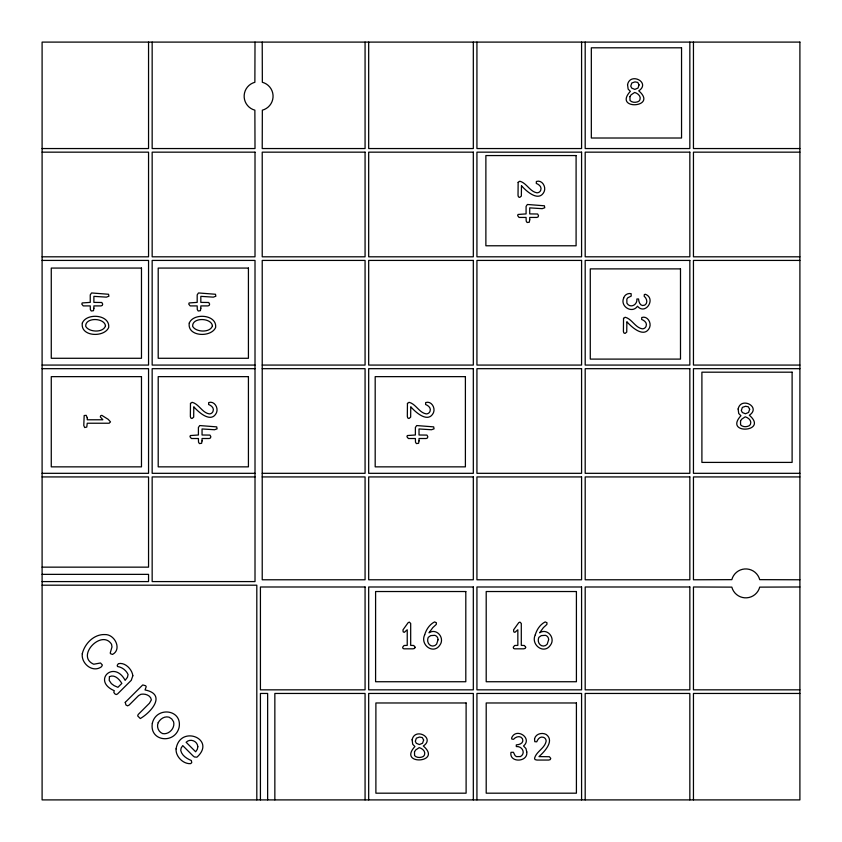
<?xml version="1.0" encoding="UTF-8"?>
<svg xmlns="http://www.w3.org/2000/svg" width="842" height="842" viewBox="0 0 842 842"><rect width="100%" height="100%" fill="white"/><g stroke="black" fill="none" stroke-linecap="round" stroke-linejoin="round"><path stroke-width="1.26" d="M42.1 148.55L148.55 148.55L148.55 42.1M799.9 148.55L693.45 148.55L693.45 42.1M42.1 152.16L148.55 152.16L148.55 256.81L42.1 256.81M799.9 152.16L693.45 152.16L693.45 256.81L799.9 256.81M42.1 260.42L148.55 260.42L148.55 365.07L42.1 365.07M799.9 260.42L693.45 260.42L693.45 365.07L799.9 365.07M255.01 365.07L152.16 365.07L152.16 260.42L255.01 260.42L255.01 581.58L152.16 581.58L152.16 476.93L255.01 476.93M262.22 365.07L365.07 365.07L365.07 260.42L262.22 260.42L262.22 579.78L365.07 579.78L365.07 476.93L262.22 476.93M42.1 368.68L148.55 368.68L148.55 473.32L42.1 473.32M255.01 368.68L152.16 368.68L152.16 473.32L255.01 473.32M262.22 368.68L365.07 368.68L365.07 473.32L262.22 473.32M799.9 368.68L693.45 368.68L693.45 473.32L799.9 473.32M42.1 476.93L148.55 476.93L148.55 567.15L42.1 567.15M799.9 476.93L693.45 476.93L693.45 579.78L731.824 579.654A14.43 14.43 0 0 1 759.716 579.654L799.9 579.78M42.1 574.36L148.55 574.36L148.55 581.58L42.1 581.58M42.1 585.19L256.81 585.19L256.81 799.9M799.9 586.99L759.716 587.127A14.43 14.43 0 0 1 731.824 587.127L693.45 586.99L693.45 689.84L799.9 689.84M799.9 693.45L693.45 693.45L693.45 799.9M689.84 42.1L689.84 148.55L585.19 148.55L585.19 42.1M689.84 799.9L689.84 693.45L585.19 693.45L585.19 799.9M581.58 42.1L581.58 148.55L476.93 148.55L476.93 42.1M581.58 799.9L581.58 693.45L476.93 693.45L476.93 799.9M473.32 42.1L473.32 148.55L368.68 148.55L368.68 42.1M473.32 799.9L473.32 693.45L368.68 693.45L368.68 799.9M365.07 42.1L365.07 148.55L262.22 148.55L262.346 110.176A14.43 14.43 0 0 0 262.346 82.284L262.22 42.1M365.07 799.9L365.07 693.45L274.85 693.45L274.85 799.9M267.64 799.9L267.64 693.45L260.42 693.45L260.42 799.9M255.01 42.1L254.873 82.284A14.43 14.43 0 0 0 254.873 110.176L255.01 148.55L152.16 148.55L152.16 42.1M82.284 653.75C81.011 663.517 92.683 673.305 101.514 666.727L102.356 665.022L100.535 662.991L93.746 664.222C75.296 656.286 101.819 628.69 111.554 644.298L111.986 646.93L110.281 652.813L110.407 653.645L112.46 654.444C122.269 649.477 114.754 634.163 105.018 634.573C93.988 634.026 84.705 643.593 82.284 653.75M176.083 748.885C175.441 756.411 183.251 764.304 190.692 763.62L191.755 762.61L191.334 760.505C186.798 758.684 181.861 755.558 180.735 750.454L181.146 748.012L182.756 745.612L193.071 755.927L194.407 756.979L196.912 757.19C217.004 739.192 180.062 724.131 176.083 748.885M87.242 417.727L87.242 419.779L102.871 419.779L100.293 416.885L100.672 415.727L101.798 415.338L108.25 419.39L110.502 421.884L109.165 423.231L87.242 423.231L86.779 427.062L84.674 427.536L83.79 425.494L84.168 415.538L86.2 415.348L87.242 417.727M93.883 308.288L93.473 310.677L91.273 311.003L90.357 309.593L90.241 305.909L83.232 305.909L81.811 304.13L82.2 302.941L90.241 302.383L90.241 294.889L91.557 292.953L108.544 294.268L108.913 296.226L106.387 297.142L93.883 296.352L93.883 302.394L101.819 302.488L102.692 304.13L102.271 305.404L101.019 305.909L93.883 305.909L93.883 308.288M200.828 308.288L200.407 310.677L198.207 311.003L197.302 309.593L197.186 305.909L190.166 305.909L188.745 304.13L189.145 302.941L197.186 302.383L197.186 294.889L198.491 292.953L215.489 294.268L215.847 296.226L213.321 297.142L200.828 296.352L200.828 302.394L208.753 302.488L209.626 304.13L209.205 305.404L207.963 305.909L200.828 305.909L200.828 308.288M202.048 440.903L201.627 443.281L199.428 443.608L198.523 442.197L198.407 438.514L191.387 438.514L189.966 436.735L190.366 435.546L198.407 434.988L198.407 427.494L199.712 425.557L216.71 426.873L217.078 428.831L214.542 429.746L202.048 428.957L202.048 434.998L209.974 435.093L210.847 436.735L210.426 438.019L209.184 438.514L202.048 438.514L202.048 440.903M419.021 440.903L418.611 443.281L416.401 443.608L415.495 442.197L415.38 438.514L408.37 438.514L406.939 436.735L407.339 435.546L415.38 434.988L415.38 427.494L416.695 425.557L433.683 426.873L434.051 428.831L431.525 429.746L419.021 428.957L419.021 434.998L426.957 435.093L427.82 436.735L427.41 438.019L426.157 438.514L419.021 438.514L419.021 440.903M529.723 219.815L529.302 222.204L527.103 222.52L526.197 221.109L526.082 217.436L519.072 217.436L517.641 215.647L518.04 214.457L526.082 213.9L526.082 206.406L527.387 204.48L544.385 205.785L544.753 207.753L542.216 208.669L529.723 207.869L529.723 213.91L537.649 214.005L538.522 215.657L538.112 216.931L536.859 217.436L529.723 217.436L529.723 219.815M125.237 702.365L125.921 704.954L127.563 705.849L129.079 705.112L138.52 695.671L140.909 694.292C145.003 693.461 150.75 695.208 151.36 699.902L149.423 703.259L138.172 714.521L137.667 715.911L140.298 718.542C151.855 711.764 166.516 694.24 145.035 689.945L146.203 686.725L145.677 685.756L142.74 684.935L125.237 702.365M132.836 675.747L131.247 680.336L117.501 693.997L116.154 694.555L114.649 693.682L113.786 692.177L114.291 690.724C91.652 680.841 114.028 659.391 125.121 680.357L127.437 677.326L128.079 674.558C126.279 670.316 121.995 667.148 117.48 666.496L117.227 665.317L118.385 663.685C125.026 662.001 132.152 669.337 132.836 675.747M526.776 751.959C528.208 762.42 508.968 762.989 510.968 752.359L513.399 752.243L515.093 755.642L516.483 756.632L520.503 756.558C526.05 753.232 522.219 745.928 516.314 746.57L516.293 744.896C519.64 744.675 524.261 743.107 522.472 738.729C520.388 735.224 515.704 736.655 513.546 739.297L511.894 739.108L511.589 738.055C515.904 726.962 532.954 738.087 523.524 745.98L525.945 748.559L526.776 751.959M412.117 739.781L412.717 744.275L414.917 746.528C397.192 765.767 443.187 763.062 423.315 746.012C435.609 737.887 414.906 726.951 412.117 739.781M627.553 84.61L628.153 89.105L630.353 91.357C612.629 110.607 658.623 107.892 638.752 90.852C651.045 82.716 630.342 71.781 627.553 84.61M738.129 408.991L738.718 413.485L740.918 415.748C723.204 434.988 769.199 432.283 749.327 415.232C761.621 407.096 740.918 396.161 738.129 408.991M534.533 738.96L534.796 741.697L536.743 741.802C537.859 738.992 540.185 736.034 543.637 737.382A3.947 3.947 0 0 1 546.132 741.181C544.963 748.243 536.217 751.496 534.554 758.305L534.996 759.579L536.891 760.052L548.71 760.052L550.194 759.642L550.773 758.41L549.405 756.726L538.996 756.611C544.048 752.053 554.994 741.023 546.216 734.477C542.027 732.182 535.533 733.835 534.533 738.96M190.471 403.444L190.355 416.464L190.766 417.948L191.997 418.527L193.681 417.158L193.797 406.749C198.175 411.906 211.247 423.894 216.499 412.696C218.646 407.812 214.321 400.613 208.711 402.55L208.605 404.497C211.416 405.623 214.373 407.938 213.026 411.391A3.947 3.947 0 0 1 209.216 413.885C202.154 412.717 198.912 403.971 192.102 402.308L190.471 403.444M407.444 403.444L407.328 416.464L407.738 417.948L408.97 418.527L410.654 417.158L410.77 406.749C415.148 411.906 428.22 423.894 433.472 412.696C435.63 407.812 431.293 400.613 425.694 402.55L425.578 404.497C428.389 405.623 431.346 407.938 429.999 411.391A3.947 3.947 0 0 1 426.199 413.885C419.137 412.717 415.885 403.971 409.075 402.308L407.444 403.444M518.146 182.356L518.03 195.376L518.44 196.87L519.672 197.438L521.356 196.07L521.472 185.661C525.85 190.829 538.922 202.806 544.174 191.618C546.332 186.735 541.995 179.525 536.386 181.462L536.28 183.419C539.091 184.535 542.048 186.85 540.701 190.313A3.947 3.947 0 0 1 536.901 192.807C529.839 191.629 526.587 182.893 519.777 181.23L518.146 182.356M623.533 318.371L623.406 331.401L623.817 332.885L625.048 333.453L626.743 332.095L626.858 321.686C631.237 326.843 644.309 338.821 649.55 327.633C651.708 322.749 647.372 315.54 641.772 317.476L641.657 319.434C644.467 320.549 647.424 322.875 646.077 326.328A3.947 3.947 0 0 1 642.278 328.822C635.215 327.654 631.963 318.907 625.153 317.245L623.533 318.371M424.673 634.815C419.811 644.783 433.377 654.939 439.861 645.13C445.165 638.11 436.714 627.711 429.01 632.805L432.777 627.648L436.272 624.427L436.398 622.775L434.598 621.901C429.578 624.396 426.22 629.542 424.673 634.815M535.28 634.815C530.418 644.783 543.985 654.939 550.468 645.13C555.773 638.11 547.321 627.711 539.617 632.805L543.385 627.648L546.879 624.427L547.005 622.775L545.206 621.901C540.185 624.396 536.817 629.542 535.28 634.815M82.337 323.044C80.001 336.821 104.271 337.779 108.681 327.496C110.207 314.476 86.579 312.582 82.337 323.044M189.271 323.044C186.945 336.821 211.205 337.779 215.626 327.496C217.141 314.476 193.513 312.582 189.271 323.044M105.503 325.738C103.608 332.969 88.978 332.443 85.716 326.37C85.021 317.181 104.187 317.581 105.503 325.738M212.437 325.738C210.553 332.969 195.912 332.443 192.66 326.37C191.955 317.181 211.131 317.581 212.437 325.738M423.631 740.076L422.558 743.244L419.39 744.549L416.327 743.307L415.306 741.297L416.358 738.171L419.548 737.055L422.326 737.571L423.631 740.076M639.067 84.905L637.994 88.073L634.826 89.389L631.763 88.136L630.742 86.137L631.795 83L634.984 81.895L637.762 82.411L639.067 84.905M749.643 409.286L748.57 412.464L745.402 413.769L742.339 412.517L741.318 410.517L742.37 407.381L745.559 406.276L748.338 406.791L749.643 409.286M623.669 297.994C619.859 306.467 632.247 314.055 637.478 306.214C645.372 315.634 656.497 298.594 645.404 294.279L644.351 294.574L644.162 296.237C646.814 298.384 648.235 303.078 644.73 305.162C640.362 306.941 638.794 302.32 638.562 298.973L636.899 298.994C637.541 304.909 630.226 308.73 626.901 303.194L626.837 299.163L627.816 297.773L631.216 296.079L631.111 293.658C627.943 292.911 624.553 294.826 623.669 297.994M415.085 647.224L414.59 648.445L412.948 648.824L404.034 648.824L402.992 648.445L402.644 647.224L404.065 645.498L407.233 645.382L407.233 629.753L404.339 632.321L403.181 631.942L402.971 629.869L408.138 622.67L409.338 622.112L410.685 623.459L410.685 645.382L413.79 645.498L415.085 647.224M525.692 647.224L525.197 648.445L523.556 648.824L514.641 648.824L513.599 648.445L513.252 647.224L514.673 645.498L517.841 645.382L517.841 629.753L514.946 632.321L513.788 631.942L513.578 629.869L518.746 622.67L519.946 622.112L521.293 623.459L521.293 645.382L524.398 645.498L525.692 647.224M438.019 639.815L436.588 644.193L434.904 645.551C430.599 647.551 426.957 643.299 427.736 639.11L428.252 637.362L430.736 635.605L434.851 635.331A4.399 4.399 0 0 1 438.008 639.815M548.616 639.815L547.195 644.193L545.511 645.551C541.196 647.551 537.564 643.299 538.343 639.11L538.859 637.362L541.332 635.605L545.458 635.331A4.399 4.399 0 0 1 548.616 639.815M152.339 723.236C149.202 741.518 174.883 744.496 179.104 727.383C182.472 709.217 156.275 706.206 152.339 723.236M414.506 751.832L414.58 755.632C416.779 758.032 420.832 757.905 423.484 756.379L424.463 755.011C425.894 751.38 422.379 748.527 419.242 747.612L415.632 750.022L414.506 751.832M629.942 96.662L630.016 100.461C632.216 102.861 636.268 102.745 638.92 101.208L639.899 99.851C641.341 96.209 637.815 93.357 634.679 92.441L631.068 94.851L629.942 96.662M740.518 421.053L740.592 424.852C742.781 427.252 746.843 427.126 749.496 425.589L750.475 424.231C751.906 420.59 748.391 417.748 745.254 416.822L741.644 419.242L740.518 421.053M197.828 746.728L197.333 749.254L195.639 751.78L186.124 742.265C190.187 738.15 197.491 740.981 197.828 746.728M158.212 722.678C156.38 726.793 158.422 731.898 162.59 733.592C169 734.887 175.368 728.014 173.557 721.71L171.726 718.921L169.021 717.163C164.579 715.932 160.243 718.826 158.212 722.678M109.418 676.684L109.218 680.399L111.355 683.599L114.112 685.641L117.922 687.314L121.837 683.409C119.417 679.305 114.596 674.116 109.418 676.684M799.9 42.1L42.1 42.1L42.1 799.9L799.9 799.9L799.9 42.1M681.546 47.805L591.326 47.805L591.326 138.014L681.546 138.014L681.546 47.805M255.01 152.16L152.16 152.16L152.16 256.81L255.01 256.81L255.01 152.16M365.07 152.16L262.22 152.16L262.22 256.81L365.07 256.81L365.07 152.16M473.32 152.16L368.68 152.16L368.68 256.81L473.32 256.81L473.32 152.16M581.58 152.16L476.93 152.16L476.93 256.81L581.58 256.81L581.58 152.16M689.84 152.16L585.19 152.16L585.19 256.81L689.84 256.81L689.84 152.16M576.096 155.56L485.876 155.56L485.876 245.78L576.096 245.78L576.096 155.56M473.32 260.42L368.68 260.42L368.68 365.07L473.32 365.07L473.32 260.42M581.58 260.42L476.93 260.42L476.93 365.07L581.58 365.07L581.58 260.42M689.84 260.42L585.19 260.42L585.19 365.07L689.84 365.07L689.84 260.42M141.477 268.072L51.267 268.072L51.267 358.282L141.477 358.282L141.477 268.072M248.422 268.072L158.201 268.072L158.201 358.282L248.422 358.282L248.422 268.072M680.494 268.882L590.274 268.882L590.274 359.102L680.494 359.102L680.494 268.882M473.32 368.68L368.68 368.68L368.68 473.32L473.32 473.32L473.32 368.68M581.58 368.68L476.93 368.68L476.93 473.32L581.58 473.32L581.58 368.68M689.84 368.68L585.19 368.68L585.19 473.32L689.84 473.32L689.84 368.68M792.111 372.185L701.902 372.185L701.902 462.405L792.111 462.405L792.111 372.185M141.477 376.648L51.267 376.648L51.267 466.857L141.477 466.857L141.477 376.648M248.422 376.648L158.201 376.648L158.201 466.857L248.422 466.857L248.422 376.648M465.394 376.648L375.185 376.648L375.185 466.857L465.394 466.857L465.394 376.648M473.32 476.93L368.68 476.93L368.68 579.78L473.32 579.78L473.32 476.93M581.58 476.93L476.93 476.93L476.93 579.78L581.58 579.78L581.58 476.93M689.84 476.93L585.19 476.93L585.19 579.78L689.84 579.78L689.84 476.93M365.07 586.99L260.42 586.99L260.42 689.84L365.07 689.84L365.07 586.99M473.32 586.99L368.68 586.99L368.68 689.84L473.32 689.84L473.32 586.99M581.58 586.99L476.93 586.99L476.93 689.84L581.58 689.84L581.58 586.99M689.84 586.99L585.19 586.99L585.19 689.84L689.84 689.84L689.84 586.99M465.805 591.526L375.595 591.526L375.595 681.736L465.805 681.736L465.805 591.526M576.412 591.526L486.202 591.526L486.202 681.736L576.412 681.736L576.412 591.526M466.11 702.975L375.89 702.975L375.89 793.185L466.11 793.185L466.11 702.975M576.412 702.975L486.202 702.975L486.202 793.185L576.412 793.185L576.412 702.975"/></g></svg>
